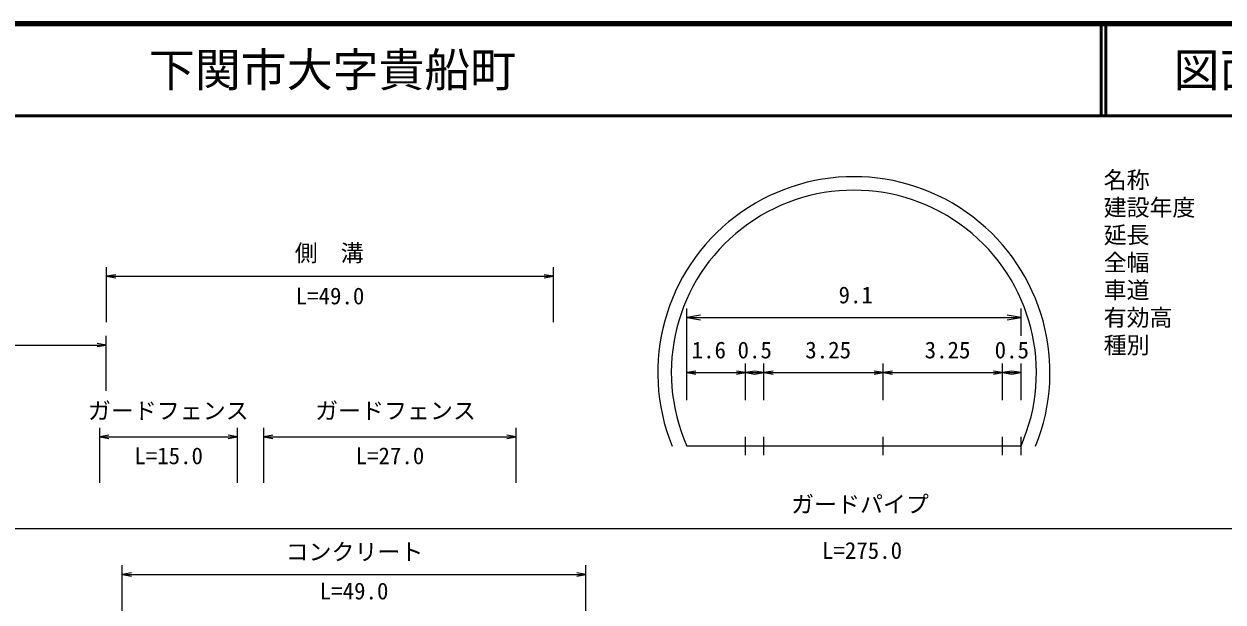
# Model space of a CAD drawing. Units: millimetres, scale not verified, with parts at other scales. Extents: x 40000 to 680000, y 20000 to 380000.
# Drawn here: x 391417 to 522001, y 316996 to 380000 of the extents above; entities that cross this region are included whole.
import ezdxf
from ezdxf.enums import TextEntityAlignment as Align

# ---------------------------------------------------------------- set-up
doc = ezdxf.new("R2010")
doc.units = ezdxf.units.MM
doc.header["$LTSCALE"] = 1000
for name, color, linetype, lineweight in [('M-BGD', 7, 'Continuous', 25), ('M-STR-HTXT', 7, 'Continuous', 13), ('M-TTL', 2, 'Continuous', 140), ('M-TTL-LINE', 7, 'Continuous', 50)]:
    doc.layers.add(name, color=color, linetype=linetype, lineweight=lineweight)
doc.layers.add('M-TTL-TXT', color=7, linetype='Continuous')
doc.styles.add('ＭＳ ゴシック', font='')
doc.styles.get('ＭＳ ゴシック').set_extended_font_data('MS Gothic')

# ---------------------------------------------------------------- blocks, each defined once
blk = doc.blocks.new('open_arrow')
at = {"color": 0, "linetype": 'Continuous', "lineweight": -2}
blk.add_lwpolyline([(7.5, 1.25), (0, 0), (7.5, -1.25)], dxfattribs=at)

msp = doc.modelspace()

# ---------------------------------------------------------------- linework, layer by layer
at = {"layer": 'M-BGD'}
for p, q in [((470000, 333000), (470000, 335000)), ((472000, 333000), (472000, 335000)), ((485000, 333000), (485000, 335000)), ((498000, 333000), (498000, 335000)), ((500000, 333000), (500000, 335000)), ((470000, 334000), (463600, 334000)), ((500000, 334000), (470000, 334000))]:
    msp.add_line(p, q, dxfattribs=at)
for radius, start, end in [(21355, 337.96315, 202.0007), (19881, 336.27158, 203.72839)]:
    msp.add_arc((481800, 342000), radius, start, end, dxfattribs=at)
at = {"layer": 'M-STR-HTXT'}
for p, q in [((400415, 347500), (400415, 353500)), ((449077, 347500), (449077, 353500)), ((400415, 352500), (449077, 352500)), ((463600, 343000), (463600, 349000)), ((500000, 346000), (500000, 349000)), ((463600, 348000), (500000, 348000)), ((270655, 345000), (400375, 345000)), ((400375, 340000), (400375, 346000)), ((463600, 339000), (463600, 343000)), ((470000, 339000), (470000, 343000)), ((472000, 339000), (472000, 343000)), ((485000, 339000), (485000, 343000)), ((498000, 339000), (498000, 343000)), ((500000, 339000), (500000, 343000)), ((463600, 342000), (470000, 342000)), ((470000, 342000), (472000, 342000)), ((472000, 342000), (485000, 342000)), ((485000, 342000), (498000, 342000)), ((498000, 342000), (500000, 342000)), ((399673, 330000), (399673, 336000)), ((414663, 330000), (414663, 336000)), ((417524, 330000), (417524, 336000)), ((445015, 330000), (445015, 336000)), ((399673, 335000), (414663, 335000)), ((417524, 335000), (445015, 335000)), ((304081, 325000), (578893, 325000)), ((402122, 315000), (402122, 321000)), ((402122, 320000), (452613, 320000)), ((452613, 315000), (452613, 321000))]:
    msp.add_line(p, q, dxfattribs=at)
at = {"layer": 'M-TTL'}
msp.add_line((680000, 380000), (40000, 380000), dxfattribs=at)
at = {"layer": 'M-TTL-LINE'}
for p, q in [((508747, 380000), (508747, 370000)), ((509247, 380000), (509247, 370000)), ((40000, 370000), (680000, 370000))]:
    msp.add_line(p, q, dxfattribs=at)

# ---------------------------------------------------------------- block references
at = {"layer": 'M-STR-HTXT'}
for p, xscale, yscale in [((400415, 352500), 133, 133), ((463600, 348000), 200, 200), ((463600, 342000), 133, 133), ((470000, 342000), 133, 133), ((472000, 342000), 133, 133), ((485000, 342000), 133, 133), ((498000, 342000), 133, 133), ((399673, 335000), 133, 133), ((417524, 335000), 133, 133), ((402122, 320000), 133, 133)]:
    msp.add_blockref('open_arrow', p, dxfattribs=dict(at, xscale=xscale, yscale=yscale))
at = {"layer": 'M-STR-HTXT', "rotation": 180}
for p, xscale, yscale in [((449077, 352500), 133, 133), ((500000, 348000), 200, 200), ((400375, 345000), 133, 133), ((470000, 342000), 133, 133), ((472000, 342000), 133, 133), ((485000, 342000), 133, 133), ((498000, 342000), 133, 133), ((500000, 342000), 133, 133), ((414663, 335000), 133, 133), ((445015, 335000), 133, 133), ((452613, 320000), 133, 133)]:
    msp.add_blockref('open_arrow', p, dxfattribs=dict(at, xscale=xscale, yscale=yscale))

# ---------------------------------------------------------------- texts
at = {"layer": 'M-STR-HTXT', "style": 'ＭＳ ゴシック'}
for s, p in [('名称', (509000, 363000)), ('建設年度', (509000, 360000)), ('延長', (509000, 357000)), ('全幅', (509000, 354000)), ('車道', (509000, 351000)), ('有効高', (509000, 348000)), ('種別', (509000, 345000))]:
    msp.add_text(s, height=1833, dxfattribs=at).set_placement(p, align=Align.MIDDLE_LEFT)
for s, p in [('側\u3000溝', (424654, 353569)), ('L=49.0', (424746, 348890)), ('9.1', (482000, 349000)), ('1.6', (466000, 343000)), ('0.5', (471000, 343000)), ('3.25', (479000, 343000)), ('3.25', (492000, 343000)), ('0.5', (499000, 343000)), ('ガードフェンス', (407131, 336379)), ('ガードフェンス', (431878, 336379)), ('L=15.0', (407168, 331468)), ('L=27.0', (431270, 331467)), ('ガードパイプ', (482465, 326186)), ('コンクリート', (427407, 321000)), ('L=275.0', (482684, 321151)), ('L=49.0', (427368, 316732))]:
    msp.add_text(s, height=1833, dxfattribs=at).set_placement(p, align=Align.BOTTOM_CENTER)
at = {"layer": 'M-TTL-TXT', "style": 'ＭＳ ゴシック'}
msp.add_text('下関市大字貴船町', height=3666, dxfattribs=at).set_placement((405024, 375000), align=Align.MIDDLE_LEFT)
msp.add_text('図面番号', height=3666, dxfattribs=at).set_placement((526622, 375000), align=Align.MIDDLE_CENTER)

doc.saveas('drawing.dxf')
